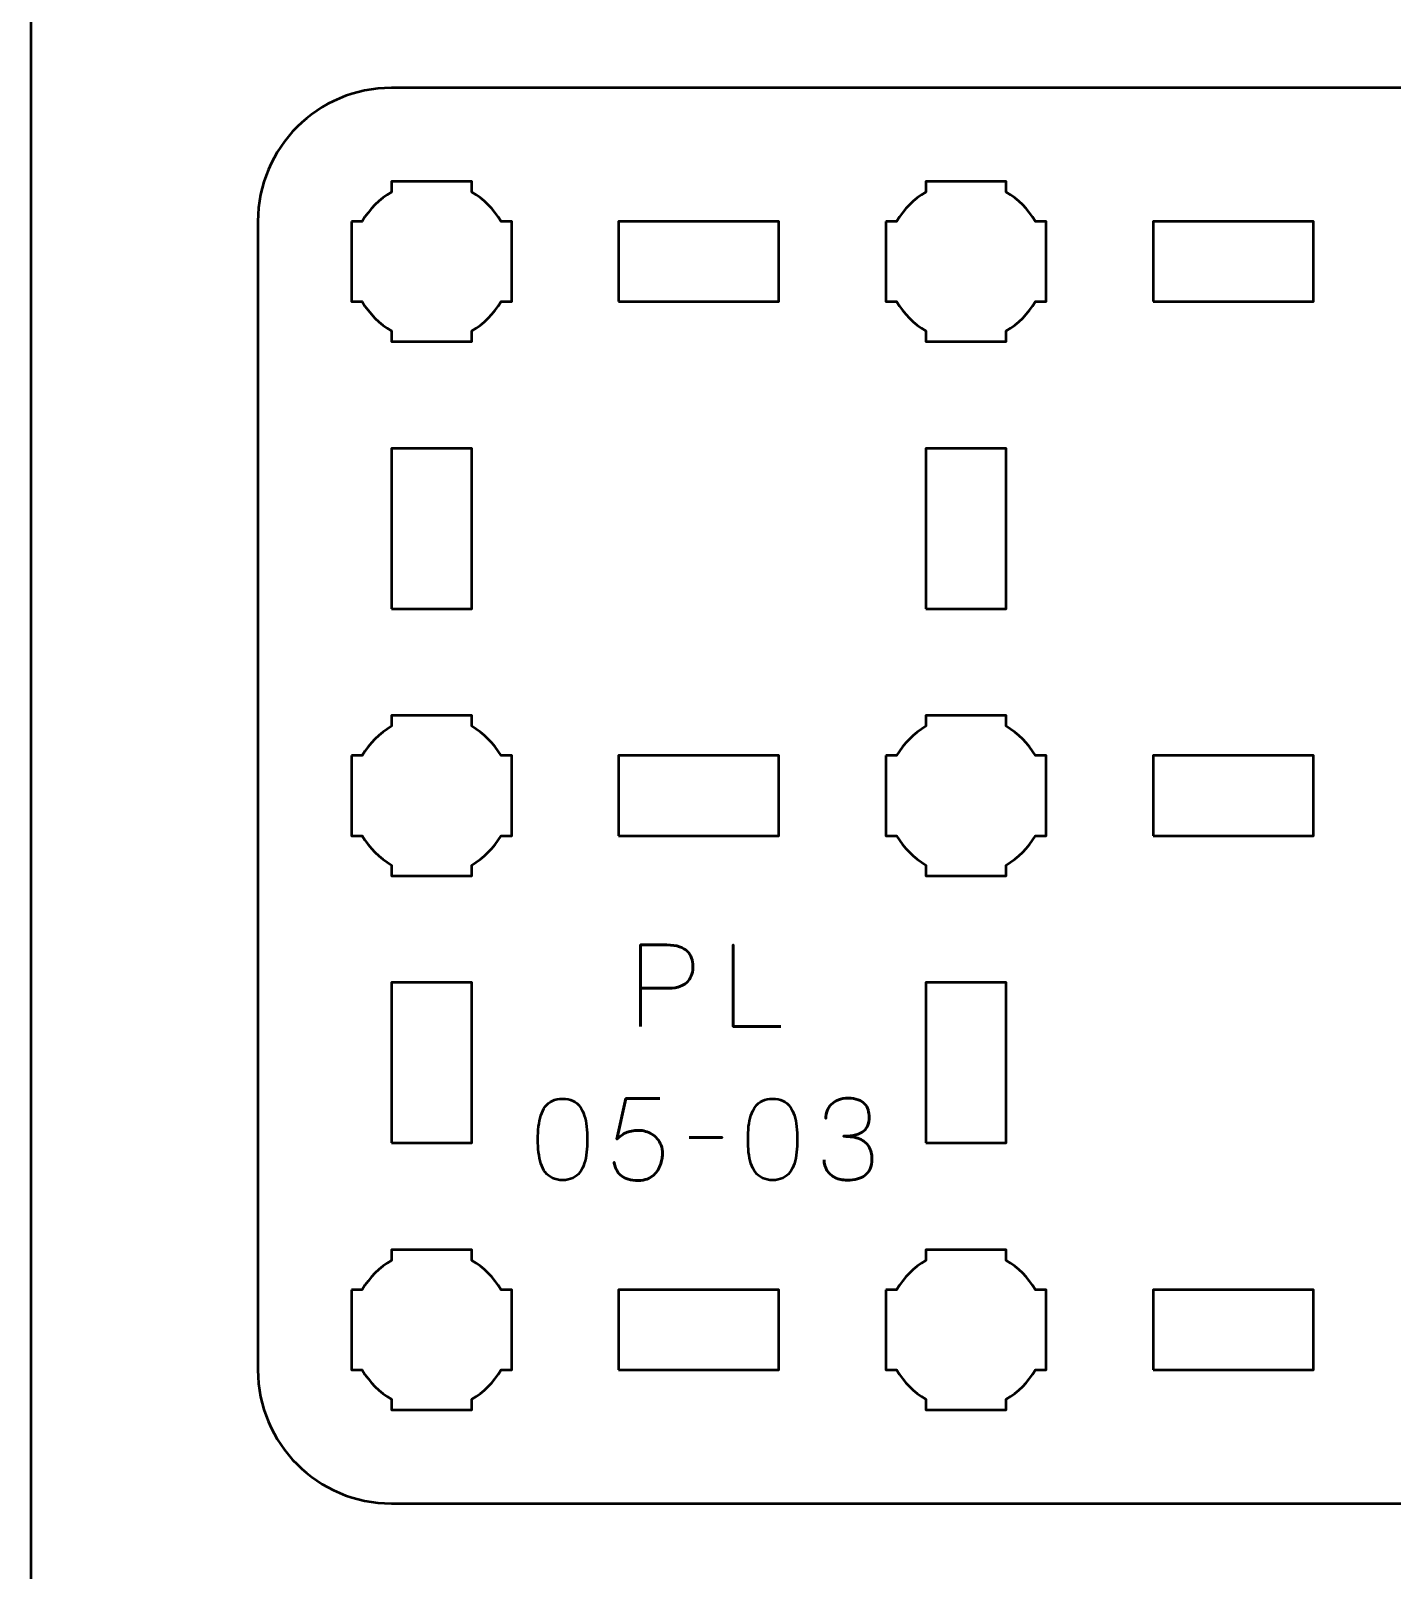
# Model space of a CAD drawing. Header units: centimetres. Extents: x -21 to 0, y -29.7 to 0.
# Drawn here: x -21 to -15.91, y -17.75 to -11.99 of the extents above; entities that cross this region are included whole.
import ezdxf

# ---------------------------------------------------------------- set-up
doc = ezdxf.new("R2010")
doc.units = ezdxf.units.CM
doc.header["$MEASUREMENT"] = 0
doc.layers.add('Layer 1', color=7, linetype='Continuous')

msp = doc.modelspace()

# ---------------------------------------------------------------- linework, layer by layer
at = {"layer": 'Layer 1', "lineweight": 53}
for points in [[(-18.8, -13), (-18.2, -13), (-18.2, -12.7), (-18.8, -12.7), (-18.8, -13)], [(-16.8, -13), (-16.2, -13), (-16.2, -12.7), (-16.8, -12.7), (-16.8, -13)], [(-19.65, -14.15), (-19.35, -14.15), (-19.35, -13.55), (-19.65, -13.55), (-19.65, -14.15)], [(-17.65, -14.15), (-17.35, -14.15), (-17.35, -13.55), (-17.65, -13.55), (-17.65, -14.15)], [(-18.8, -15), (-18.2, -15), (-18.2, -14.7), (-18.8, -14.7), (-18.8, -15)], [(-16.8, -15), (-16.2, -15), (-16.2, -14.7), (-16.8, -14.7), (-16.8, -15)], [(-19.65, -16.15), (-19.35, -16.15), (-19.35, -15.55), (-19.65, -15.55), (-19.65, -16.15)], [(-17.65, -16.15), (-17.35, -16.15), (-17.35, -15.55), (-17.65, -15.55), (-17.65, -16.15)], [(-18.8, -17), (-18.2, -17), (-18.2, -16.7), (-18.8, -16.7), (-18.8, -17)], [(-16.8, -17), (-16.2, -17), (-16.2, -16.7), (-16.8, -16.7), (-16.8, -17)]]:
    msp.add_lwpolyline(points, close=True, dxfattribs=at)
at = {"layer": 'Layer 1', "color": 1, "lineweight": 53}
msp.add_open_spline([(-21.00003, -29.19995), (-21.00003, -29.19995), (-21.00003, -5.89992), (-21.00003, -5.89992), (-21.00003, -5.89992), (-21.00003, -5.81709), (-20.93286, -5.74992), (-20.85003, -5.74992), (-20.85003, -5.74992), (-20.7672, -5.74992), (-20.70003, -5.68275), (-20.70003, -5.59992), (-20.70003, -5.59992), (-20.70003, -5.51709), (-20.7672, -5.44992), (-20.85003, -5.44992), (-20.85003, -5.44992), (-20.93286, -5.44992), (-21.00003, -5.38275), (-21.00003, -5.29992), (-21.00003, -5.29992), (-21.00003, -5.21709), (-20.93286, -5.14992), (-20.85003, -5.14992), (-20.85003, -5.14992), (-20.7672, -5.14992), (-20.70003, -5.08275), (-20.70003, -4.99992), (-20.70003, -4.99992), (-20.70003, -4.91709), (-20.7672, -4.84992), (-20.85003, -4.84992), (-20.85003, -4.84992), (-20.93286, -4.84992), (-21.00003, -4.78275), (-21.00003, -4.69992), (-21.00003, -4.69992), (-21.00003, -4.61709), (-20.93286, -4.54992), (-20.85003, -4.54992), (-20.85003, -4.54992), (-20.7672, -4.54992), (-20.70003, -4.48275), (-20.70003, -4.39992), (-20.70003, -4.39992), (-20.70003, -4.31709), (-20.7672, -4.24992), (-20.85003, -4.24992), (-20.85003, -4.24992), (-20.93286, -4.24992), (-21.00003, -4.18275), (-21.00003, -4.09992), (-21.00003, -4.09992), (-21.00003, -4.01709), (-20.93286, -3.94992), (-20.85003, -3.94992), (-20.85003, -3.94992), (-20.7672, -3.94992), (-20.70003, -3.88275), (-20.70003, -3.79992), (-20.70003, -3.79992), (-20.70003, -3.71709), (-20.7672, -3.64992), (-20.85003, -3.64992), (-20.85003, -3.64992), (-20.93286, -3.64992), (-21.00003, -3.58275), (-21.00003, -3.49992), (-21.00003, -3.49992), (-21.00003, -3.41709), (-20.93286, -3.34992), (-20.85003, -3.34992), (-20.85003, -3.34992), (-20.7672, -3.34992), (-20.70003, -3.28275), (-20.70003, -3.19992), (-20.70003, -3.19992), (-20.70003, -3.11709), (-20.7672, -3.04992), (-20.85003, -3.04992), (-20.85003, -3.04992), (-20.93286, -3.04992), (-21.00003, -2.98275), (-21.00003, -2.89992), (-21.00003, -2.89992), (-21.00003, -2.81709), (-20.93286, -2.74992), (-20.85003, -2.74992), (-20.85003, -2.74992), (-20.7672, -2.74992), (-20.70003, -2.68275), (-20.70003, -2.59992), (-20.70003, -2.59992), (-20.70003, -2.51709), (-20.7672, -2.44992), (-20.85003, -2.44992), (-20.85003, -2.44992), (-20.93286, -2.44992), (-21.00003, -2.38275), (-21.00003, -2.29992), (-21.00003, -2.29992), (-21.00003, -2.21709), (-20.93286, -2.14992), (-20.85003, -2.14992), (-20.85003, -2.14992), (-20.7672, -2.14992), (-20.70003, -2.08275), (-20.70003, -1.99992), (-20.70003, -1.99992), (-20.70003, -1.91709), (-20.7672, -1.84992), (-20.85003, -1.84992), (-20.85003, -1.84992), (-20.93286, -1.84992), (-21.00003, -1.78275), (-21.00003, -1.69992), (-21.00003, -1.69992), (-21.00003, -1.61709), (-20.93286, -1.54992), (-20.85003, -1.54992), (-20.85003, -1.54992), (-20.7672, -1.54992), (-20.70003, -1.48275), (-20.70003, -1.39992), (-20.70003, -1.39992), (-20.70003, -1.31709), (-20.7672, -1.24992), (-20.85003, -1.24992), (-20.85003, -1.24992), (-20.93286, -1.24992), (-21.00003, -1.18275), (-21.00003, -1.09992), (-21.00003, -1.09992), (-21.00003, -1.09992), (-21.00003, -0.49992), (-21.00003, -0.49992), (-21.00003, -0.49992), (-21.00003, -0.22295), (-20.77694, 0.00004), (-20.49994, 0.00004), (-20.49994, 0.00004), (-20.49994, 0.00004), (-0.50008, 0.00004), (-0.50008, 0.00004), (-0.50008, 0.00004), (-0.22294, 0.00004), (0.00002, -0.22295), (0.00002, -0.49992), (0.00002, -0.49992), (0.00002, -0.49992), (0.00002, -29.19995), (0.00002, -29.19995), (0.00002, -29.19995), (0.00002, -29.47695), (-0.22294, -29.70004), (-0.50008, -29.70004), (-0.50008, -29.70004), (-0.50008, -29.70004), (-20.49994, -29.70004), (-20.49994, -29.70004), (-20.49994, -29.70004), (-20.77694, -29.70004), (-21.00003, -29.47695), (-21.00003, -29.19995)], degree=3, knots=[0, 0, 0, 0, 0.0243902, 0.0243902, 0.0243902, 0.0243902, 0.0487805, 0.0487805, 0.0487805, 0.0487805, 0.0731707, 0.0731707, 0.0731707, 0.0731707, 0.097561, 0.097561, 0.097561, 0.097561, 0.1219512, 0.1219512, 0.1219512, 0.1219512, 0.1463415, 0.1463415, 0.1463415, 0.1463415, 0.1707317, 0.1707317, 0.1707317, 0.1707317, 0.195122, 0.195122, 0.195122, 0.195122, 0.2195122, 0.2195122, 0.2195122, 0.2195122, 0.2439024, 0.2439024, 0.2439024, 0.2439024, 0.2682927, 0.2682927, 0.2682927, 0.2682927, 0.2926829, 0.2926829, 0.2926829, 0.2926829, 0.3170732, 0.3170732, 0.3170732, 0.3170732, 0.3414634, 0.3414634, 0.3414634, 0.3414634, 0.3658537, 0.3658537, 0.3658537, 0.3658537, 0.3902439, 0.3902439, 0.3902439, 0.3902439, 0.4146341, 0.4146341, 0.4146341, 0.4146341, 0.4390244, 0.4390244, 0.4390244, 0.4390244, 0.4634146, 0.4634146, 0.4634146, 0.4634146, 0.4878049, 0.4878049, 0.4878049, 0.4878049, 0.5121951, 0.5121951, 0.5121951, 0.5121951, 0.5365854, 0.5365854, 0.5365854, 0.5365854, 0.5609756, 0.5609756, 0.5609756, 0.5609756, 0.5853659, 0.5853659, 0.5853659, 0.5853659, 0.6097561, 0.6097561, 0.6097561, 0.6097561, 0.6341463, 0.6341463, 0.6341463, 0.6341463, 0.6585366, 0.6585366, 0.6585366, 0.6585366, 0.6829268, 0.6829268, 0.6829268, 0.6829268, 0.7073171, 0.7073171, 0.7073171, 0.7073171, 0.7317073, 0.7317073, 0.7317073, 0.7317073, 0.7560976, 0.7560976, 0.7560976, 0.7560976, 0.7804878, 0.7804878, 0.7804878, 0.7804878, 0.804878, 0.804878, 0.804878, 0.804878, 0.8292683, 0.8292683, 0.8292683, 0.8292683, 0.8536585, 0.8536585, 0.8536585, 0.8536585, 0.8780488, 0.8780488, 0.8780488, 0.8780488, 0.902439, 0.902439, 0.902439, 0.902439, 0.9268293, 0.9268293, 0.9268293, 0.9268293, 0.9512195, 0.9512195, 0.9512195, 0.9512195, 0.9756098, 0.9756098, 0.9756098, 0.9756098, 1, 1, 1, 1], dxfattribs=at)
at = {"layer": 'Layer 1', "color": 3, "lineweight": 53}
msp.add_open_spline([(-20.15, -17), (-20.15, -17), (-20.15, -12.7), (-20.15, -12.7), (-20.15, -12.7), (-20.15, -12.42391), (-19.92609, -12.2), (-19.65, -12.2), (-19.65, -12.2), (-19.65, -12.2), (-11.35, -12.2), (-11.35, -12.2), (-11.35, -12.2), (-11.07391, -12.2), (-10.85, -12.42391), (-10.85, -12.7), (-10.85, -12.7), (-10.85, -12.7), (-10.85, -17), (-10.85, -17), (-10.85, -17), (-10.85, -17.27609), (-11.07391, -17.5), (-11.35, -17.5), (-11.35, -17.5), (-11.35, -17.5), (-19.65, -17.5), (-19.65, -17.5), (-19.65, -17.5), (-19.92609, -17.5), (-20.15, -17.27609), (-20.15, -17)], degree=3, knots=[0, 0, 0, 0, 0.125, 0.125, 0.125, 0.125, 0.25, 0.25, 0.25, 0.25, 0.375, 0.375, 0.375, 0.375, 0.5, 0.5, 0.5, 0.5, 0.625, 0.625, 0.625, 0.625, 0.75, 0.75, 0.75, 0.75, 0.875, 0.875, 0.875, 0.875, 1, 1, 1, 1], dxfattribs=at)
at = {"layer": 'Layer 1', "lineweight": 53}
for points in [[(-19.8, -12.7), (-19.8, -12.7), (-19.75985, -12.7), (-19.75985, -12.7), (-19.75985, -12.7), (-19.7335, -12.65447), (-19.69553, -12.6165), (-19.65, -12.59015), (-19.65, -12.59015), (-19.65, -12.59015), (-19.65, -12.55), (-19.65, -12.55), (-19.65, -12.55), (-19.65, -12.55), (-19.5, -12.55), (-19.5, -12.55), (-19.5, -12.55), (-19.5, -12.55), (-19.35, -12.55), (-19.35, -12.55), (-19.35, -12.55), (-19.35, -12.55), (-19.35, -12.59015), (-19.35, -12.59015), (-19.35, -12.59015), (-19.30447, -12.6165), (-19.2665, -12.65447), (-19.24015, -12.7), (-19.24015, -12.7), (-19.24015, -12.7), (-19.2, -12.7), (-19.2, -12.7), (-19.2, -12.7), (-19.2, -12.7), (-19.2, -12.85), (-19.2, -12.85), (-19.2, -12.85), (-19.2, -12.85), (-19.2, -13), (-19.2, -13), (-19.2, -13), (-19.2, -13), (-19.24015, -13), (-19.24015, -13), (-19.24015, -13), (-19.2665, -13.04553), (-19.30447, -13.0835), (-19.35, -13.10985), (-19.35, -13.10985), (-19.35, -13.10985), (-19.35, -13.15), (-19.35, -13.15), (-19.35, -13.15), (-19.35, -13.15), (-19.5, -13.15), (-19.5, -13.15), (-19.5, -13.15), (-19.5, -13.15), (-19.65, -13.15), (-19.65, -13.15), (-19.65, -13.15), (-19.65, -13.15), (-19.65, -13.10985), (-19.65, -13.10985), (-19.65, -13.10985), (-19.69553, -13.0835), (-19.7335, -13.04553), (-19.75985, -13), (-19.75985, -13), (-19.75985, -13), (-19.8, -13), (-19.8, -13), (-19.8, -13), (-19.8, -13), (-19.8, -12.85), (-19.8, -12.85), (-19.8, -12.85), (-19.8, -12.85), (-19.8, -12.7), (-19.8, -12.7)], [(-17.8, -12.7), (-17.8, -12.7), (-17.75985, -12.7), (-17.75985, -12.7), (-17.75985, -12.7), (-17.7335, -12.65447), (-17.69553, -12.6165), (-17.65, -12.59015), (-17.65, -12.59015), (-17.65, -12.59015), (-17.65, -12.55), (-17.65, -12.55), (-17.65, -12.55), (-17.65, -12.55), (-17.5, -12.55), (-17.5, -12.55), (-17.5, -12.55), (-17.5, -12.55), (-17.35, -12.55), (-17.35, -12.55), (-17.35, -12.55), (-17.35, -12.55), (-17.35, -12.59015), (-17.35, -12.59015), (-17.35, -12.59015), (-17.30447, -12.6165), (-17.2665, -12.65447), (-17.24015, -12.7), (-17.24015, -12.7), (-17.24015, -12.7), (-17.2, -12.7), (-17.2, -12.7), (-17.2, -12.7), (-17.2, -12.7), (-17.2, -12.85), (-17.2, -12.85), (-17.2, -12.85), (-17.2, -12.85), (-17.2, -13), (-17.2, -13), (-17.2, -13), (-17.2, -13), (-17.24015, -13), (-17.24015, -13), (-17.24015, -13), (-17.2665, -13.04553), (-17.30447, -13.0835), (-17.35, -13.10985), (-17.35, -13.10985), (-17.35, -13.10985), (-17.35, -13.15), (-17.35, -13.15), (-17.35, -13.15), (-17.35, -13.15), (-17.5, -13.15), (-17.5, -13.15), (-17.5, -13.15), (-17.5, -13.15), (-17.65, -13.15), (-17.65, -13.15), (-17.65, -13.15), (-17.65, -13.15), (-17.65, -13.10985), (-17.65, -13.10985), (-17.65, -13.10985), (-17.69553, -13.0835), (-17.7335, -13.04553), (-17.75985, -13), (-17.75985, -13), (-17.75985, -13), (-17.8, -13), (-17.8, -13), (-17.8, -13), (-17.8, -13), (-17.8, -12.85), (-17.8, -12.85), (-17.8, -12.85), (-17.8, -12.85), (-17.8, -12.7), (-17.8, -12.7)], [(-19.8, -14.7), (-19.8, -14.7), (-19.75985, -14.7), (-19.75985, -14.7), (-19.75985, -14.7), (-19.7335, -14.65447), (-19.69553, -14.6165), (-19.65, -14.59015), (-19.65, -14.59015), (-19.65, -14.59015), (-19.65, -14.55), (-19.65, -14.55), (-19.65, -14.55), (-19.65, -14.55), (-19.5, -14.55), (-19.5, -14.55), (-19.5, -14.55), (-19.5, -14.55), (-19.35, -14.55), (-19.35, -14.55), (-19.35, -14.55), (-19.35, -14.55), (-19.35, -14.59015), (-19.35, -14.59015), (-19.35, -14.59015), (-19.30447, -14.6165), (-19.2665, -14.65447), (-19.24015, -14.7), (-19.24015, -14.7), (-19.24015, -14.7), (-19.2, -14.7), (-19.2, -14.7), (-19.2, -14.7), (-19.2, -14.7), (-19.2, -14.85), (-19.2, -14.85), (-19.2, -14.85), (-19.2, -14.85), (-19.2, -15), (-19.2, -15), (-19.2, -15), (-19.2, -15), (-19.24015, -15), (-19.24015, -15), (-19.24015, -15), (-19.2665, -15.04553), (-19.30447, -15.0835), (-19.35, -15.10985), (-19.35, -15.10985), (-19.35, -15.10985), (-19.35, -15.15), (-19.35, -15.15), (-19.35, -15.15), (-19.35, -15.15), (-19.5, -15.15), (-19.5, -15.15), (-19.5, -15.15), (-19.5, -15.15), (-19.65, -15.15), (-19.65, -15.15), (-19.65, -15.15), (-19.65, -15.15), (-19.65, -15.10985), (-19.65, -15.10985), (-19.65, -15.10985), (-19.69553, -15.0835), (-19.7335, -15.04553), (-19.75985, -15), (-19.75985, -15), (-19.75985, -15), (-19.8, -15), (-19.8, -15), (-19.8, -15), (-19.8, -15), (-19.8, -14.85), (-19.8, -14.85), (-19.8, -14.85), (-19.8, -14.85), (-19.8, -14.7), (-19.8, -14.7)], [(-17.8, -14.7), (-17.8, -14.7), (-17.75985, -14.7), (-17.75985, -14.7), (-17.75985, -14.7), (-17.7335, -14.65447), (-17.69553, -14.6165), (-17.65, -14.59015), (-17.65, -14.59015), (-17.65, -14.59015), (-17.65, -14.55), (-17.65, -14.55), (-17.65, -14.55), (-17.65, -14.55), (-17.5, -14.55), (-17.5, -14.55), (-17.5, -14.55), (-17.5, -14.55), (-17.35, -14.55), (-17.35, -14.55), (-17.35, -14.55), (-17.35, -14.55), (-17.35, -14.59015), (-17.35, -14.59015), (-17.35, -14.59015), (-17.30447, -14.6165), (-17.2665, -14.65447), (-17.24015, -14.7), (-17.24015, -14.7), (-17.24015, -14.7), (-17.2, -14.7), (-17.2, -14.7), (-17.2, -14.7), (-17.2, -14.7), (-17.2, -14.85), (-17.2, -14.85), (-17.2, -14.85), (-17.2, -14.85), (-17.2, -15), (-17.2, -15), (-17.2, -15), (-17.2, -15), (-17.24015, -15), (-17.24015, -15), (-17.24015, -15), (-17.2665, -15.04553), (-17.30447, -15.0835), (-17.35, -15.10985), (-17.35, -15.10985), (-17.35, -15.10985), (-17.35, -15.15), (-17.35, -15.15), (-17.35, -15.15), (-17.35, -15.15), (-17.5, -15.15), (-17.5, -15.15), (-17.5, -15.15), (-17.5, -15.15), (-17.65, -15.15), (-17.65, -15.15), (-17.65, -15.15), (-17.65, -15.15), (-17.65, -15.10985), (-17.65, -15.10985), (-17.65, -15.10985), (-17.69553, -15.0835), (-17.7335, -15.04553), (-17.75985, -15), (-17.75985, -15), (-17.75985, -15), (-17.8, -15), (-17.8, -15), (-17.8, -15), (-17.8, -15), (-17.8, -14.85), (-17.8, -14.85), (-17.8, -14.85), (-17.8, -14.85), (-17.8, -14.7), (-17.8, -14.7)], [(-19.8, -16.7), (-19.8, -16.7), (-19.75985, -16.7), (-19.75985, -16.7), (-19.75985, -16.7), (-19.7335, -16.65447), (-19.69553, -16.6165), (-19.65, -16.59015), (-19.65, -16.59015), (-19.65, -16.59015), (-19.65, -16.55), (-19.65, -16.55), (-19.65, -16.55), (-19.65, -16.55), (-19.5, -16.55), (-19.5, -16.55), (-19.5, -16.55), (-19.5, -16.55), (-19.35, -16.55), (-19.35, -16.55), (-19.35, -16.55), (-19.35, -16.55), (-19.35, -16.59015), (-19.35, -16.59015), (-19.35, -16.59015), (-19.30447, -16.6165), (-19.2665, -16.65447), (-19.24015, -16.7), (-19.24015, -16.7), (-19.24015, -16.7), (-19.2, -16.7), (-19.2, -16.7), (-19.2, -16.7), (-19.2, -16.7), (-19.2, -16.85), (-19.2, -16.85), (-19.2, -16.85), (-19.2, -16.85), (-19.2, -17), (-19.2, -17), (-19.2, -17), (-19.2, -17), (-19.24015, -17), (-19.24015, -17), (-19.24015, -17), (-19.2665, -17.04553), (-19.30447, -17.0835), (-19.35, -17.10985), (-19.35, -17.10985), (-19.35, -17.10985), (-19.35, -17.15), (-19.35, -17.15), (-19.35, -17.15), (-19.35, -17.15), (-19.5, -17.15), (-19.5, -17.15), (-19.5, -17.15), (-19.5, -17.15), (-19.65, -17.15), (-19.65, -17.15), (-19.65, -17.15), (-19.65, -17.15), (-19.65, -17.10985), (-19.65, -17.10985), (-19.65, -17.10985), (-19.69553, -17.0835), (-19.7335, -17.04553), (-19.75985, -17), (-19.75985, -17), (-19.75985, -17), (-19.8, -17), (-19.8, -17), (-19.8, -17), (-19.8, -17), (-19.8, -16.85), (-19.8, -16.85), (-19.8, -16.85), (-19.8, -16.85), (-19.8, -16.7), (-19.8, -16.7)], [(-17.8, -16.7), (-17.8, -16.7), (-17.75985, -16.7), (-17.75985, -16.7), (-17.75985, -16.7), (-17.7335, -16.65447), (-17.69553, -16.6165), (-17.65, -16.59015), (-17.65, -16.59015), (-17.65, -16.59015), (-17.65, -16.55), (-17.65, -16.55), (-17.65, -16.55), (-17.65, -16.55), (-17.5, -16.55), (-17.5, -16.55), (-17.5, -16.55), (-17.5, -16.55), (-17.35, -16.55), (-17.35, -16.55), (-17.35, -16.55), (-17.35, -16.55), (-17.35, -16.59015), (-17.35, -16.59015), (-17.35, -16.59015), (-17.30447, -16.6165), (-17.2665, -16.65447), (-17.24015, -16.7), (-17.24015, -16.7), (-17.24015, -16.7), (-17.2, -16.7), (-17.2, -16.7), (-17.2, -16.7), (-17.2, -16.7), (-17.2, -16.85), (-17.2, -16.85), (-17.2, -16.85), (-17.2, -16.85), (-17.2, -17), (-17.2, -17), (-17.2, -17), (-17.2, -17), (-17.24015, -17), (-17.24015, -17), (-17.24015, -17), (-17.2665, -17.04553), (-17.30447, -17.0835), (-17.35, -17.10985), (-17.35, -17.10985), (-17.35, -17.10985), (-17.35, -17.15), (-17.35, -17.15), (-17.35, -17.15), (-17.35, -17.15), (-17.5, -17.15), (-17.5, -17.15), (-17.5, -17.15), (-17.5, -17.15), (-17.65, -17.15), (-17.65, -17.15), (-17.65, -17.15), (-17.65, -17.15), (-17.65, -17.10985), (-17.65, -17.10985), (-17.65, -17.10985), (-17.69553, -17.0835), (-17.7335, -17.04553), (-17.75985, -17), (-17.75985, -17), (-17.75985, -17), (-17.8, -17), (-17.8, -17), (-17.8, -17), (-17.8, -17), (-17.8, -16.85), (-17.8, -16.85), (-17.8, -16.85), (-17.8, -16.85), (-17.8, -16.7), (-17.8, -16.7)]]:
    msp.add_open_spline(points, degree=3, knots=[0, 0, 0, 0, 0.05, 0.05, 0.05, 0.05, 0.1, 0.1, 0.1, 0.1, 0.15, 0.15, 0.15, 0.15, 0.2, 0.2, 0.2, 0.2, 0.25, 0.25, 0.25, 0.25, 0.3, 0.3, 0.3, 0.3, 0.35, 0.35, 0.35, 0.35, 0.4, 0.4, 0.4, 0.4, 0.45, 0.45, 0.45, 0.45, 0.5, 0.5, 0.5, 0.5, 0.55, 0.55, 0.55, 0.55, 0.6, 0.6, 0.6, 0.6, 0.65, 0.65, 0.65, 0.65, 0.7, 0.7, 0.7, 0.7, 0.75, 0.75, 0.75, 0.75, 0.8, 0.8, 0.8, 0.8, 0.85, 0.85, 0.85, 0.85, 0.9, 0.9, 0.9, 0.9, 0.95, 0.95, 0.95, 0.95, 1, 1, 1, 1], dxfattribs=at)
at = {"layer": 'Layer 1', "color": 5, "lineweight": 53}
for points, knots in [([(-18.71762, -15.71432), (-18.71762, -15.71432), (-18.71762, -15.4091), (-18.71762, -15.4091), (-18.71762, -15.4091), (-18.71762, -15.4091), (-18.62025, -15.4091), (-18.62025, -15.4091), (-18.62025, -15.4091), (-18.60078, -15.40917), (-18.58477, -15.41136), (-18.57214, -15.41559), (-18.57214, -15.41559), (-18.55958, -15.41975), (-18.5497, -15.42554), (-18.54257, -15.43288), (-18.54257, -15.43288), (-18.53545, -15.44014), (-18.53037, -15.44847), (-18.52726, -15.45785), (-18.52726, -15.45785), (-18.52423, -15.46724), (-18.52247, -15.47704), (-18.52204, -15.48742), (-18.52204, -15.48742), (-18.52155, -15.49779), (-18.52275, -15.50795), (-18.52557, -15.51782), (-18.52557, -15.51782), (-18.52846, -15.5277), (-18.53333, -15.53666), (-18.54032, -15.54471), (-18.54032, -15.54471), (-18.54723, -15.55275), (-18.55661, -15.55917), (-18.5684, -15.5639), (-18.5684, -15.5639), (-18.58018, -15.56869), (-18.59478, -15.57109), (-18.61221, -15.57123), (-18.61221, -15.57123), (-18.61221, -15.57123), (-18.71762, -15.57123), (-18.71762, -15.57123), (-18.71762, -15.57123), (-18.71762, -15.57123), (-18.61221, -15.57123), (-18.61221, -15.57123), (-18.61221, -15.57123), (-18.59514, -15.57109), (-18.58067, -15.56869), (-18.56896, -15.5639), (-18.56896, -15.5639), (-18.55718, -15.55917), (-18.54779, -15.55275), (-18.54074, -15.54471), (-18.54074, -15.54471), (-18.53375, -15.53666), (-18.52874, -15.5277), (-18.52578, -15.51782), (-18.52578, -15.51782), (-18.52282, -15.50795), (-18.52155, -15.49779), (-18.52204, -15.48742), (-18.52204, -15.48742), (-18.52247, -15.47704), (-18.52423, -15.46724), (-18.5274, -15.45785), (-18.5274, -15.45785), (-18.53051, -15.44847), (-18.53573, -15.44014), (-18.54286, -15.43288), (-18.54286, -15.43288), (-18.55005, -15.42554), (-18.55993, -15.41975), (-18.57249, -15.41559), (-18.57249, -15.41559), (-18.58512, -15.41136), (-18.60099, -15.40917), (-18.62025, -15.4091), (-18.62025, -15.4091), (-18.62025, -15.4091), (-18.71762, -15.4091), (-18.71762, -15.4091), (-18.71762, -15.4091), (-18.71762, -15.4091), (-18.71762, -15.71432), (-18.71762, -15.71432)], [0, 0, 0, 0, 0.0454545, 0.0454545, 0.0454545, 0.0454545, 0.0909091, 0.0909091, 0.0909091, 0.0909091, 0.1363636, 0.1363636, 0.1363636, 0.1363636, 0.1818182, 0.1818182, 0.1818182, 0.1818182, 0.2272727, 0.2272727, 0.2272727, 0.2272727, 0.2727273, 0.2727273, 0.2727273, 0.2727273, 0.3181818, 0.3181818, 0.3181818, 0.3181818, 0.3636364, 0.3636364, 0.3636364, 0.3636364, 0.4090909, 0.4090909, 0.4090909, 0.4090909, 0.4545455, 0.4545455, 0.4545455, 0.4545455, 0.5, 0.5, 0.5, 0.5, 0.5454545, 0.5454545, 0.5454545, 0.5454545, 0.5909091, 0.5909091, 0.5909091, 0.5909091, 0.6363636, 0.6363636, 0.6363636, 0.6363636, 0.6818182, 0.6818182, 0.6818182, 0.6818182, 0.7272727, 0.7272727, 0.7272727, 0.7272727, 0.7727273, 0.7727273, 0.7727273, 0.7727273, 0.8181818, 0.8181818, 0.8181818, 0.8181818, 0.8636364, 0.8636364, 0.8636364, 0.8636364, 0.9090909, 0.9090909, 0.9090909, 0.9090909, 0.9545455, 0.9545455, 0.9545455, 0.9545455, 1, 1, 1, 1]), ([(-18.19312, -15.71432), (-18.19312, -15.71432), (-18.37134, -15.71432), (-18.37134, -15.71432), (-18.37134, -15.71432), (-18.37134, -15.71432), (-18.37134, -15.4091), (-18.37134, -15.4091), (-18.37134, -15.4091), (-18.37134, -15.4091), (-18.37134, -15.71432), (-18.37134, -15.71432), (-18.37134, -15.71432), (-18.37134, -15.71432), (-18.19312, -15.71432), (-18.19312, -15.71432)], [0, 0, 0, 0, 0.25, 0.25, 0.25, 0.25, 0.5, 0.5, 0.5, 0.5, 0.75, 0.75, 0.75, 0.75, 1, 1, 1, 1]), ([(-19.00972, -16.28963), (-18.99491, -16.28956), (-18.98214, -16.28695), (-18.97148, -16.28187), (-18.97148, -16.28187), (-18.9609, -16.27679), (-18.95208, -16.26952), (-18.94503, -16.26028), (-18.94503, -16.26028), (-18.93804, -16.25097), (-18.93254, -16.23996), (-18.92845, -16.22726), (-18.92845, -16.22726), (-18.92442, -16.21456), (-18.92153, -16.20066), (-18.91991, -16.18542), (-18.91991, -16.18542), (-18.91821, -16.17018), (-18.91737, -16.15416), (-18.91744, -16.13723), (-18.91744, -16.13723), (-18.91737, -16.12037), (-18.91821, -16.10435), (-18.91991, -16.08918), (-18.91991, -16.08918), (-18.92153, -16.07401), (-18.92442, -16.06004), (-18.92845, -16.04734), (-18.92845, -16.04734), (-18.93254, -16.03471), (-18.93804, -16.02371), (-18.94503, -16.01432), (-18.94503, -16.01432), (-18.95208, -16.00501), (-18.9609, -15.99774), (-18.97148, -15.99266), (-18.97148, -15.99266), (-18.98214, -15.98751), (-18.99491, -15.9849), (-19.00972, -15.98483), (-19.00972, -15.98483), (-19.02454, -15.9849), (-19.03731, -15.98751), (-19.04797, -15.99266), (-19.04797, -15.99266), (-19.05855, -15.99774), (-19.06737, -16.00501), (-19.07442, -16.01432), (-19.07442, -16.01432), (-19.08141, -16.02371), (-19.08691, -16.03471), (-19.091, -16.04734), (-19.091, -16.04734), (-19.09503, -16.06004), (-19.09792, -16.07401), (-19.09954, -16.08918), (-19.09954, -16.08918), (-19.10123, -16.10435), (-19.10208, -16.12037), (-19.10201, -16.13723), (-19.10201, -16.13723), (-19.10208, -16.15416), (-19.10123, -16.17018), (-19.09954, -16.18542), (-19.09954, -16.18542), (-19.09792, -16.20066), (-19.09503, -16.21456), (-19.091, -16.22726), (-19.091, -16.22726), (-19.08691, -16.23996), (-19.08141, -16.25097), (-19.07442, -16.26028), (-19.07442, -16.26028), (-19.06737, -16.26952), (-19.05855, -16.27679), (-19.04797, -16.28187), (-19.04797, -16.28187), (-19.03731, -16.28695), (-19.02454, -16.28956), (-19.00972, -16.28963)], [0, 0, 0, 0, 0.05, 0.05, 0.05, 0.05, 0.1, 0.1, 0.1, 0.1, 0.15, 0.15, 0.15, 0.15, 0.2, 0.2, 0.2, 0.2, 0.25, 0.25, 0.25, 0.25, 0.3, 0.3, 0.3, 0.3, 0.35, 0.35, 0.35, 0.35, 0.4, 0.4, 0.4, 0.4, 0.45, 0.45, 0.45, 0.45, 0.5, 0.5, 0.5, 0.5, 0.55, 0.55, 0.55, 0.55, 0.6, 0.6, 0.6, 0.6, 0.65, 0.65, 0.65, 0.65, 0.7, 0.7, 0.7, 0.7, 0.75, 0.75, 0.75, 0.75, 0.8, 0.8, 0.8, 0.8, 0.85, 0.85, 0.85, 0.85, 0.9, 0.9, 0.9, 0.9, 0.95, 0.95, 0.95, 0.95, 1, 1, 1, 1]), ([(-19.00972, -16.28963), (-18.99491, -16.28956), (-18.98214, -16.28695), (-18.97148, -16.28187), (-18.97148, -16.28187), (-18.9609, -16.27679), (-18.95208, -16.26952), (-18.94503, -16.26028), (-18.94503, -16.26028), (-18.93804, -16.25097), (-18.93254, -16.23996), (-18.92845, -16.22726), (-18.92845, -16.22726), (-18.92442, -16.21456), (-18.92153, -16.20066), (-18.91991, -16.18542), (-18.91991, -16.18542), (-18.91821, -16.17018), (-18.91737, -16.15416), (-18.91744, -16.13723), (-18.91744, -16.13723), (-18.91737, -16.12037), (-18.91821, -16.10435), (-18.91991, -16.08918), (-18.91991, -16.08918), (-18.92153, -16.07401), (-18.92442, -16.06004), (-18.92845, -16.04734), (-18.92845, -16.04734), (-18.93254, -16.03471), (-18.93804, -16.02371), (-18.94503, -16.01432), (-18.94503, -16.01432), (-18.95208, -16.00501), (-18.9609, -15.99774), (-18.97148, -15.99266), (-18.97148, -15.99266), (-18.98214, -15.98751), (-18.99491, -15.9849), (-19.00972, -15.98483), (-19.00972, -15.98483), (-19.02454, -15.9849), (-19.03731, -15.98751), (-19.04797, -15.99266), (-19.04797, -15.99266), (-19.05855, -15.99774), (-19.06737, -16.00501), (-19.07442, -16.01432), (-19.07442, -16.01432), (-19.08141, -16.02371), (-19.08691, -16.03471), (-19.091, -16.04734), (-19.091, -16.04734), (-19.09503, -16.06004), (-19.09792, -16.07401), (-19.09954, -16.08918), (-19.09954, -16.08918), (-19.10123, -16.10435), (-19.10208, -16.12037), (-19.10201, -16.13723), (-19.10201, -16.13723), (-19.10208, -16.15416), (-19.10123, -16.17018), (-19.09954, -16.18542), (-19.09954, -16.18542), (-19.09792, -16.20066), (-19.09503, -16.21456), (-19.091, -16.22726), (-19.091, -16.22726), (-19.08691, -16.23996), (-19.08141, -16.25097), (-19.07442, -16.26028), (-19.07442, -16.26028), (-19.06737, -16.26952), (-19.05855, -16.27679), (-19.04797, -16.28187), (-19.04797, -16.28187), (-19.03731, -16.28695), (-19.02454, -16.28956), (-19.00972, -16.28963)], [0, 0, 0, 0, 0.05, 0.05, 0.05, 0.05, 0.1, 0.1, 0.1, 0.1, 0.15, 0.15, 0.15, 0.15, 0.2, 0.2, 0.2, 0.2, 0.25, 0.25, 0.25, 0.25, 0.3, 0.3, 0.3, 0.3, 0.35, 0.35, 0.35, 0.35, 0.4, 0.4, 0.4, 0.4, 0.45, 0.45, 0.45, 0.45, 0.5, 0.5, 0.5, 0.5, 0.55, 0.55, 0.55, 0.55, 0.6, 0.6, 0.6, 0.6, 0.65, 0.65, 0.65, 0.65, 0.7, 0.7, 0.7, 0.7, 0.75, 0.75, 0.75, 0.75, 0.8, 0.8, 0.8, 0.8, 0.85, 0.85, 0.85, 0.85, 0.9, 0.9, 0.9, 0.9, 0.95, 0.95, 0.95, 0.95, 1, 1, 1, 1]), ([(-18.64566, -15.98441), (-18.64566, -15.98441), (-18.77266, -15.98441), (-18.77266, -15.98441), (-18.77266, -15.98441), (-18.77266, -15.98441), (-18.80653, -16.13596), (-18.80653, -16.13596), (-18.80653, -16.13596), (-18.8006, -16.13088), (-18.79496, -16.1263), (-18.78952, -16.12227), (-18.78952, -16.12227), (-18.78416, -16.11825), (-18.77852, -16.11487), (-18.77252, -16.11204), (-18.77252, -16.11204), (-18.76659, -16.10922), (-18.75982, -16.1071), (-18.7522, -16.10562), (-18.7522, -16.10562), (-18.74465, -16.10414), (-18.73562, -16.10336), (-18.72525, -16.10336), (-18.72525, -16.10336), (-18.71678, -16.10336), (-18.70831, -16.10449), (-18.69985, -16.10682), (-18.69985, -16.10682), (-18.69138, -16.10908), (-18.68334, -16.11254), (-18.67572, -16.11712), (-18.67572, -16.11712), (-18.66803, -16.12178), (-18.66125, -16.12757), (-18.65533, -16.13455), (-18.65533, -16.13455), (-18.64933, -16.14154), (-18.6446, -16.14972), (-18.64122, -16.1591), (-18.64122, -16.1591), (-18.63776, -16.16849), (-18.636, -16.17914), (-18.63593, -16.19099), (-18.63593, -16.19099), (-18.63585, -16.19537), (-18.63635, -16.20087), (-18.63734, -16.20736), (-18.63734, -16.20736), (-18.63825, -16.21385), (-18.63995, -16.22091), (-18.64235, -16.22839), (-18.64235, -16.22839), (-18.64474, -16.23587), (-18.64813, -16.24328), (-18.65243, -16.25061), (-18.65243, -16.25061), (-18.65674, -16.25795), (-18.66224, -16.26465), (-18.66887, -16.27072), (-18.66887, -16.27072), (-18.67551, -16.27679), (-18.68355, -16.28166), (-18.69293, -16.28533), (-18.69293, -16.28533), (-18.70239, -16.28892), (-18.71347, -16.29083), (-18.72609, -16.2909), (-18.72609, -16.2909), (-18.74119, -16.29083), (-18.75389, -16.28921), (-18.76419, -16.28617), (-18.76419, -16.28617), (-18.7745, -16.28307), (-18.78289, -16.27905), (-18.78938, -16.27397), (-18.78938, -16.27397), (-18.79594, -16.26889), (-18.80102, -16.26331), (-18.80469, -16.25725), (-18.80469, -16.25725), (-18.80836, -16.25118), (-18.81111, -16.24511), (-18.81295, -16.23904), (-18.81295, -16.23904), (-18.81478, -16.23297), (-18.81619, -16.2274), (-18.81711, -16.22232), (-18.81711, -16.22232), (-18.81619, -16.2274), (-18.81478, -16.23297), (-18.81295, -16.23904), (-18.81295, -16.23904), (-18.81111, -16.24511), (-18.80836, -16.25118), (-18.80469, -16.25725), (-18.80469, -16.25725), (-18.80102, -16.26331), (-18.79594, -16.26889), (-18.78938, -16.27397), (-18.78938, -16.27397), (-18.78289, -16.27905), (-18.7745, -16.28307), (-18.76419, -16.28617), (-18.76419, -16.28617), (-18.75389, -16.28921), (-18.74119, -16.29083), (-18.72609, -16.2909), (-18.72609, -16.2909), (-18.71347, -16.29083), (-18.70239, -16.28892), (-18.69293, -16.28533), (-18.69293, -16.28533), (-18.68355, -16.28166), (-18.67551, -16.27679), (-18.66887, -16.27072), (-18.66887, -16.27072), (-18.66224, -16.26465), (-18.65674, -16.25795), (-18.65243, -16.25061), (-18.65243, -16.25061), (-18.64813, -16.24328), (-18.64474, -16.23587), (-18.64235, -16.22839), (-18.64235, -16.22839), (-18.63995, -16.22091), (-18.63825, -16.21385), (-18.63734, -16.20736), (-18.63734, -16.20736), (-18.63635, -16.20087), (-18.63585, -16.19537), (-18.63593, -16.19099), (-18.63593, -16.19099), (-18.636, -16.17914), (-18.63776, -16.16849), (-18.64122, -16.1591), (-18.64122, -16.1591), (-18.6446, -16.14972), (-18.64933, -16.14154), (-18.65533, -16.13455), (-18.65533, -16.13455), (-18.66125, -16.12757), (-18.66803, -16.12178), (-18.67572, -16.11712), (-18.67572, -16.11712), (-18.68334, -16.11254), (-18.69138, -16.10908), (-18.69985, -16.10682), (-18.69985, -16.10682), (-18.70831, -16.10449), (-18.71678, -16.10336), (-18.72525, -16.10336), (-18.72525, -16.10336), (-18.73562, -16.10336), (-18.74465, -16.10414), (-18.7522, -16.10562), (-18.7522, -16.10562), (-18.75982, -16.1071), (-18.76659, -16.10922), (-18.77252, -16.11204), (-18.77252, -16.11204), (-18.77852, -16.11487), (-18.78416, -16.11825), (-18.78952, -16.12227), (-18.78952, -16.12227), (-18.79496, -16.1263), (-18.8006, -16.13088), (-18.80653, -16.13596), (-18.80653, -16.13596), (-18.80653, -16.13596), (-18.77266, -15.98441), (-18.77266, -15.98441), (-18.77266, -15.98441), (-18.77266, -15.98441), (-18.64566, -15.98441), (-18.64566, -15.98441)], [0, 0, 0, 0, 0.0227273, 0.0227273, 0.0227273, 0.0227273, 0.0454545, 0.0454545, 0.0454545, 0.0454545, 0.0681818, 0.0681818, 0.0681818, 0.0681818, 0.0909091, 0.0909091, 0.0909091, 0.0909091, 0.1136364, 0.1136364, 0.1136364, 0.1136364, 0.1363636, 0.1363636, 0.1363636, 0.1363636, 0.1590909, 0.1590909, 0.1590909, 0.1590909, 0.1818182, 0.1818182, 0.1818182, 0.1818182, 0.2045455, 0.2045455, 0.2045455, 0.2045455, 0.2272727, 0.2272727, 0.2272727, 0.2272727, 0.25, 0.25, 0.25, 0.25, 0.2727273, 0.2727273, 0.2727273, 0.2727273, 0.2954545, 0.2954545, 0.2954545, 0.2954545, 0.3181818, 0.3181818, 0.3181818, 0.3181818, 0.3409091, 0.3409091, 0.3409091, 0.3409091, 0.3636364, 0.3636364, 0.3636364, 0.3636364, 0.3863636, 0.3863636, 0.3863636, 0.3863636, 0.4090909, 0.4090909, 0.4090909, 0.4090909, 0.4318182, 0.4318182, 0.4318182, 0.4318182, 0.4545455, 0.4545455, 0.4545455, 0.4545455, 0.4772727, 0.4772727, 0.4772727, 0.4772727, 0.5, 0.5, 0.5, 0.5, 0.5227273, 0.5227273, 0.5227273, 0.5227273, 0.5454545, 0.5454545, 0.5454545, 0.5454545, 0.5681818, 0.5681818, 0.5681818, 0.5681818, 0.5909091, 0.5909091, 0.5909091, 0.5909091, 0.6136364, 0.6136364, 0.6136364, 0.6136364, 0.6363636, 0.6363636, 0.6363636, 0.6363636, 0.6590909, 0.6590909, 0.6590909, 0.6590909, 0.6818182, 0.6818182, 0.6818182, 0.6818182, 0.7045455, 0.7045455, 0.7045455, 0.7045455, 0.7272727, 0.7272727, 0.7272727, 0.7272727, 0.75, 0.75, 0.75, 0.75, 0.7727273, 0.7727273, 0.7727273, 0.7727273, 0.7954545, 0.7954545, 0.7954545, 0.7954545, 0.8181818, 0.8181818, 0.8181818, 0.8181818, 0.8409091, 0.8409091, 0.8409091, 0.8409091, 0.8636364, 0.8636364, 0.8636364, 0.8636364, 0.8863636, 0.8863636, 0.8863636, 0.8863636, 0.9090909, 0.9090909, 0.9090909, 0.9090909, 0.9318182, 0.9318182, 0.9318182, 0.9318182, 0.9545455, 0.9545455, 0.9545455, 0.9545455, 0.9772727, 0.9772727, 0.9772727, 0.9772727, 1, 1, 1, 1]), ([(-18.2236, -16.28963), (-18.20879, -16.28956), (-18.19602, -16.28695), (-18.18536, -16.28187), (-18.18536, -16.28187), (-18.17478, -16.27679), (-18.16596, -16.26952), (-18.15891, -16.26028), (-18.15891, -16.26028), (-18.15192, -16.25097), (-18.14642, -16.23996), (-18.14233, -16.22726), (-18.14233, -16.22726), (-18.1383, -16.21456), (-18.13541, -16.20066), (-18.13379, -16.18542), (-18.13379, -16.18542), (-18.13209, -16.17018), (-18.13125, -16.15416), (-18.13132, -16.13723), (-18.13132, -16.13723), (-18.13125, -16.12037), (-18.13209, -16.10435), (-18.13379, -16.08918), (-18.13379, -16.08918), (-18.13541, -16.07401), (-18.1383, -16.06004), (-18.14233, -16.04734), (-18.14233, -16.04734), (-18.14642, -16.03471), (-18.15192, -16.02371), (-18.15891, -16.01432), (-18.15891, -16.01432), (-18.16596, -16.00501), (-18.17478, -15.99774), (-18.18536, -15.99266), (-18.18536, -15.99266), (-18.19602, -15.98751), (-18.20879, -15.9849), (-18.2236, -15.98483), (-18.2236, -15.98483), (-18.23842, -15.9849), (-18.25119, -15.98751), (-18.26185, -15.99266), (-18.26185, -15.99266), (-18.27243, -15.99774), (-18.28125, -16.00501), (-18.2883, -16.01432), (-18.2883, -16.01432), (-18.29529, -16.02371), (-18.30079, -16.03471), (-18.30488, -16.04734), (-18.30488, -16.04734), (-18.30891, -16.06004), (-18.3118, -16.07401), (-18.31342, -16.08918), (-18.31342, -16.08918), (-18.31511, -16.10435), (-18.31596, -16.12037), (-18.31589, -16.13723), (-18.31589, -16.13723), (-18.31596, -16.15416), (-18.31511, -16.17018), (-18.31342, -16.18542), (-18.31342, -16.18542), (-18.3118, -16.20066), (-18.30891, -16.21456), (-18.30488, -16.22726), (-18.30488, -16.22726), (-18.30079, -16.23996), (-18.29529, -16.25097), (-18.2883, -16.26028), (-18.2883, -16.26028), (-18.28125, -16.26952), (-18.27243, -16.27679), (-18.26185, -16.28187), (-18.26185, -16.28187), (-18.25119, -16.28695), (-18.23842, -16.28956), (-18.2236, -16.28963)], [0, 0, 0, 0, 0.05, 0.05, 0.05, 0.05, 0.1, 0.1, 0.1, 0.1, 0.15, 0.15, 0.15, 0.15, 0.2, 0.2, 0.2, 0.2, 0.25, 0.25, 0.25, 0.25, 0.3, 0.3, 0.3, 0.3, 0.35, 0.35, 0.35, 0.35, 0.4, 0.4, 0.4, 0.4, 0.45, 0.45, 0.45, 0.45, 0.5, 0.5, 0.5, 0.5, 0.55, 0.55, 0.55, 0.55, 0.6, 0.6, 0.6, 0.6, 0.65, 0.65, 0.65, 0.65, 0.7, 0.7, 0.7, 0.7, 0.75, 0.75, 0.75, 0.75, 0.8, 0.8, 0.8, 0.8, 0.85, 0.85, 0.85, 0.85, 0.9, 0.9, 0.9, 0.9, 0.95, 0.95, 0.95, 0.95, 1, 1, 1, 1]), ([(-18.2236, -16.28963), (-18.20879, -16.28956), (-18.19602, -16.28695), (-18.18536, -16.28187), (-18.18536, -16.28187), (-18.17478, -16.27679), (-18.16596, -16.26952), (-18.15891, -16.26028), (-18.15891, -16.26028), (-18.15192, -16.25097), (-18.14642, -16.23996), (-18.14233, -16.22726), (-18.14233, -16.22726), (-18.1383, -16.21456), (-18.13541, -16.20066), (-18.13379, -16.18542), (-18.13379, -16.18542), (-18.13209, -16.17018), (-18.13125, -16.15416), (-18.13132, -16.13723), (-18.13132, -16.13723), (-18.13125, -16.12037), (-18.13209, -16.10435), (-18.13379, -16.08918), (-18.13379, -16.08918), (-18.13541, -16.07401), (-18.1383, -16.06004), (-18.14233, -16.04734), (-18.14233, -16.04734), (-18.14642, -16.03471), (-18.15192, -16.02371), (-18.15891, -16.01432), (-18.15891, -16.01432), (-18.16596, -16.00501), (-18.17478, -15.99774), (-18.18536, -15.99266), (-18.18536, -15.99266), (-18.19602, -15.98751), (-18.20879, -15.9849), (-18.2236, -15.98483), (-18.2236, -15.98483), (-18.23842, -15.9849), (-18.25119, -15.98751), (-18.26185, -15.99266), (-18.26185, -15.99266), (-18.27243, -15.99774), (-18.28125, -16.00501), (-18.2883, -16.01432), (-18.2883, -16.01432), (-18.29529, -16.02371), (-18.30079, -16.03471), (-18.30488, -16.04734), (-18.30488, -16.04734), (-18.30891, -16.06004), (-18.3118, -16.07401), (-18.31342, -16.08918), (-18.31342, -16.08918), (-18.31511, -16.10435), (-18.31596, -16.12037), (-18.31589, -16.13723), (-18.31589, -16.13723), (-18.31596, -16.15416), (-18.31511, -16.17018), (-18.31342, -16.18542), (-18.31342, -16.18542), (-18.3118, -16.20066), (-18.30891, -16.21456), (-18.30488, -16.22726), (-18.30488, -16.22726), (-18.30079, -16.23996), (-18.29529, -16.25097), (-18.2883, -16.26028), (-18.2883, -16.26028), (-18.28125, -16.26952), (-18.27243, -16.27679), (-18.26185, -16.28187), (-18.26185, -16.28187), (-18.25119, -16.28695), (-18.23842, -16.28956), (-18.2236, -16.28963)], [0, 0, 0, 0, 0.05, 0.05, 0.05, 0.05, 0.1, 0.1, 0.1, 0.1, 0.15, 0.15, 0.15, 0.15, 0.2, 0.2, 0.2, 0.2, 0.25, 0.25, 0.25, 0.25, 0.3, 0.3, 0.3, 0.3, 0.35, 0.35, 0.35, 0.35, 0.4, 0.4, 0.4, 0.4, 0.45, 0.45, 0.45, 0.45, 0.5, 0.5, 0.5, 0.5, 0.55, 0.55, 0.55, 0.55, 0.6, 0.6, 0.6, 0.6, 0.65, 0.65, 0.65, 0.65, 0.7, 0.7, 0.7, 0.7, 0.75, 0.75, 0.75, 0.75, 0.8, 0.8, 0.8, 0.8, 0.85, 0.85, 0.85, 0.85, 0.9, 0.9, 0.9, 0.9, 0.95, 0.95, 0.95, 0.95, 1, 1, 1, 1]), ([(-18.03099, -16.21301), (-18.03092, -16.22825), (-18.02739, -16.24151), (-18.02041, -16.25301), (-18.02041, -16.25301), (-18.01342, -16.26444), (-18.00347, -16.2734), (-17.99049, -16.27982), (-17.99049, -16.27982), (-17.97751, -16.28624), (-17.96192, -16.28949), (-17.94378, -16.28963), (-17.94378, -16.28963), (-17.93017, -16.28963), (-17.91782, -16.28822), (-17.9066, -16.28526), (-17.9066, -16.28526), (-17.89545, -16.28229), (-17.88586, -16.27771), (-17.87774, -16.27143), (-17.87774, -16.27143), (-17.86963, -16.26515), (-17.86342, -16.25703), (-17.85898, -16.24716), (-17.85898, -16.24716), (-17.8546, -16.23721), (-17.85242, -16.22528), (-17.85235, -16.21131), (-17.85235, -16.21131), (-17.85227, -16.19269), (-17.85608, -16.17695), (-17.86363, -16.16418), (-17.86363, -16.16418), (-17.87118, -16.15141), (-17.8829, -16.14182), (-17.89863, -16.13526), (-17.89863, -16.13526), (-17.91436, -16.12869), (-17.93454, -16.12538), (-17.95902, -16.12538), (-17.95902, -16.12538), (-17.94075, -16.12545), (-17.92544, -16.12376), (-17.91295, -16.1203), (-17.91295, -16.1203), (-17.90053, -16.11684), (-17.89059, -16.11197), (-17.88311, -16.10562), (-17.88311, -16.10562), (-17.87563, -16.09934), (-17.8702, -16.09186), (-17.86695, -16.08326), (-17.86695, -16.08326), (-17.86363, -16.07472), (-17.86201, -16.06534), (-17.86208, -16.05511), (-17.86208, -16.05511), (-17.86201, -16.04487), (-17.86342, -16.03542), (-17.86624, -16.02667), (-17.86624, -16.02667), (-17.869, -16.01792), (-17.87351, -16.01023), (-17.87965, -16.00367), (-17.87965, -16.00367), (-17.88579, -15.99711), (-17.8939, -15.99196), (-17.90385, -15.98829), (-17.90385, -15.98829), (-17.91387, -15.98462), (-17.92608, -15.98279), (-17.9404, -15.98272), (-17.9404, -15.98272), (-17.95465, -15.98279), (-17.96714, -15.9849), (-17.97772, -15.989), (-17.97772, -15.989), (-17.98838, -15.99309), (-17.99712, -15.99866), (-18.00418, -16.00579), (-18.00418, -16.00579), (-18.01116, -16.01291), (-18.01639, -16.02103), (-18.01984, -16.0302), (-18.01984, -16.0302), (-18.02337, -16.03937), (-18.02506, -16.04911), (-18.02506, -16.05934), (-18.02506, -16.05934), (-18.02506, -16.04911), (-18.02337, -16.03937), (-18.01984, -16.0302), (-18.01984, -16.0302), (-18.01639, -16.02103), (-18.01116, -16.01291), (-18.00418, -16.00579), (-18.00418, -16.00579), (-17.99712, -15.99866), (-17.98838, -15.99309), (-17.97772, -15.989), (-17.97772, -15.989), (-17.96714, -15.9849), (-17.95465, -15.98279), (-17.9404, -15.98272), (-17.9404, -15.98272), (-17.92608, -15.98279), (-17.91387, -15.98462), (-17.90385, -15.98829), (-17.90385, -15.98829), (-17.8939, -15.99196), (-17.88579, -15.99711), (-17.87965, -16.00367), (-17.87965, -16.00367), (-17.87351, -16.01023), (-17.869, -16.01792), (-17.86624, -16.02667), (-17.86624, -16.02667), (-17.86342, -16.03542), (-17.86201, -16.04487), (-17.86208, -16.05511), (-17.86208, -16.05511), (-17.86201, -16.06534), (-17.86363, -16.07472), (-17.86695, -16.08326), (-17.86695, -16.08326), (-17.8702, -16.09186), (-17.87563, -16.09934), (-17.88311, -16.10562), (-17.88311, -16.10562), (-17.89059, -16.11197), (-17.90053, -16.11684), (-17.91295, -16.1203), (-17.91295, -16.1203), (-17.92544, -16.12376), (-17.94075, -16.12545), (-17.95902, -16.12538), (-17.95902, -16.12538), (-17.93454, -16.12538), (-17.91436, -16.12869), (-17.89863, -16.13526), (-17.89863, -16.13526), (-17.8829, -16.14182), (-17.87118, -16.15141), (-17.86363, -16.16418), (-17.86363, -16.16418), (-17.85608, -16.17695), (-17.85227, -16.19269), (-17.85235, -16.21131), (-17.85235, -16.21131), (-17.85242, -16.22528), (-17.8546, -16.23721), (-17.85898, -16.24716), (-17.85898, -16.24716), (-17.86342, -16.25703), (-17.86963, -16.26515), (-17.87774, -16.27143), (-17.87774, -16.27143), (-17.88586, -16.27771), (-17.89545, -16.28229), (-17.9066, -16.28526), (-17.9066, -16.28526), (-17.91782, -16.28822), (-17.93017, -16.28963), (-17.94378, -16.28963), (-17.94378, -16.28963), (-17.96192, -16.28949), (-17.97751, -16.28624), (-17.99049, -16.27982), (-17.99049, -16.27982), (-18.00347, -16.2734), (-18.01342, -16.26444), (-18.02041, -16.25301), (-18.02041, -16.25301), (-18.02739, -16.24151), (-18.03092, -16.22825), (-18.03099, -16.21301)], [0, 0, 0, 0, 0.0227273, 0.0227273, 0.0227273, 0.0227273, 0.0454545, 0.0454545, 0.0454545, 0.0454545, 0.0681818, 0.0681818, 0.0681818, 0.0681818, 0.0909091, 0.0909091, 0.0909091, 0.0909091, 0.1136364, 0.1136364, 0.1136364, 0.1136364, 0.1363636, 0.1363636, 0.1363636, 0.1363636, 0.1590909, 0.1590909, 0.1590909, 0.1590909, 0.1818182, 0.1818182, 0.1818182, 0.1818182, 0.2045455, 0.2045455, 0.2045455, 0.2045455, 0.2272727, 0.2272727, 0.2272727, 0.2272727, 0.25, 0.25, 0.25, 0.25, 0.2727273, 0.2727273, 0.2727273, 0.2727273, 0.2954545, 0.2954545, 0.2954545, 0.2954545, 0.3181818, 0.3181818, 0.3181818, 0.3181818, 0.3409091, 0.3409091, 0.3409091, 0.3409091, 0.3636364, 0.3636364, 0.3636364, 0.3636364, 0.3863636, 0.3863636, 0.3863636, 0.3863636, 0.4090909, 0.4090909, 0.4090909, 0.4090909, 0.4318182, 0.4318182, 0.4318182, 0.4318182, 0.4545455, 0.4545455, 0.4545455, 0.4545455, 0.4772727, 0.4772727, 0.4772727, 0.4772727, 0.5, 0.5, 0.5, 0.5, 0.5227273, 0.5227273, 0.5227273, 0.5227273, 0.5454545, 0.5454545, 0.5454545, 0.5454545, 0.5681818, 0.5681818, 0.5681818, 0.5681818, 0.5909091, 0.5909091, 0.5909091, 0.5909091, 0.6136364, 0.6136364, 0.6136364, 0.6136364, 0.6363636, 0.6363636, 0.6363636, 0.6363636, 0.6590909, 0.6590909, 0.6590909, 0.6590909, 0.6818182, 0.6818182, 0.6818182, 0.6818182, 0.7045455, 0.7045455, 0.7045455, 0.7045455, 0.7272727, 0.7272727, 0.7272727, 0.7272727, 0.75, 0.75, 0.75, 0.75, 0.7727273, 0.7727273, 0.7727273, 0.7727273, 0.7954545, 0.7954545, 0.7954545, 0.7954545, 0.8181818, 0.8181818, 0.8181818, 0.8181818, 0.8409091, 0.8409091, 0.8409091, 0.8409091, 0.8636364, 0.8636364, 0.8636364, 0.8636364, 0.8863636, 0.8863636, 0.8863636, 0.8863636, 0.9090909, 0.9090909, 0.9090909, 0.9090909, 0.9318182, 0.9318182, 0.9318182, 0.9318182, 0.9545455, 0.9545455, 0.9545455, 0.9545455, 0.9772727, 0.9772727, 0.9772727, 0.9772727, 1, 1, 1, 1]), ([(-18.53602, -16.13003), (-18.53602, -16.13003), (-18.41283, -16.13003), (-18.41283, -16.13003), (-18.41283, -16.13003), (-18.41283, -16.13003), (-18.53602, -16.13003), (-18.53602, -16.13003)], [0, 0, 0, 0, 0.5, 0.5, 0.5, 0.5, 1, 1, 1, 1])]:
    msp.add_open_spline(points, degree=3, knots=knots, dxfattribs=at)

doc.saveas('drawing.dxf')
